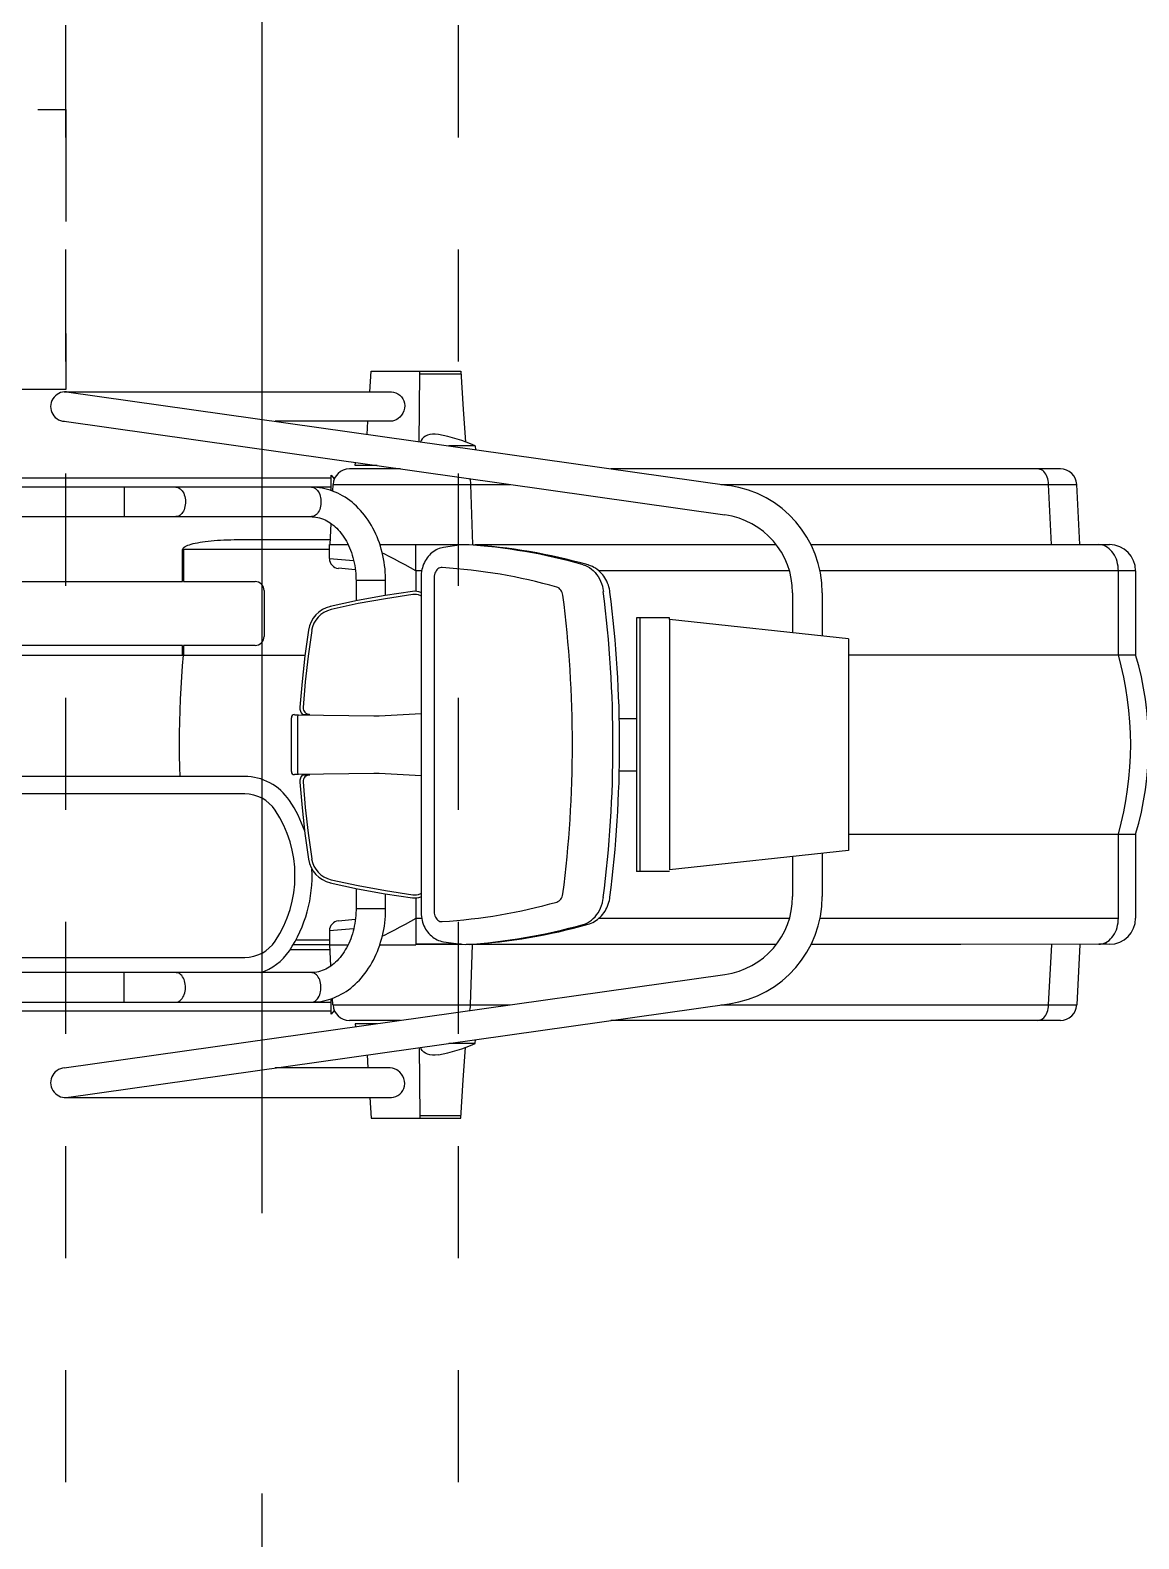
# Model space of a CAD drawing. Header units: metres. Extents: x -598 to 357, y -242 to 574.
# Drawn here: x -298.039 to -297.051, y 432.543 to 433.889 of the extents above; entities that cross this region are included whole.
import ezdxf

# ---------------------------------------------------------------- set-up
doc = ezdxf.new("R2010")
doc.units = ezdxf.units.M
doc.linetypes.add('Zxref_Eje_Pb$0$HIDDEN2', pattern=[0.1875, 0.125, -0.0625])
doc.linetypes.add('Zxref_Eje_Pb$0$ZXREF-EJES NTECH$0$XREF-EJES$0$CENTERX2', pattern=[4, 2.5, -0.5, 0.5, -0.5])
doc.layers.add('Muro Mamspoteria', color=5, linetype='Continuous', lineweight=9)
for name, color, linetype in [('xref_Nivel PB$0$M-muebles', 1, 'Continuous'), ('xref_Nivel PB$0$Z-XREF', 7, 'Continuous'), ('Zxref_Eje_Pb$0$EJE-Linea', 8, 'Continuous'), ('Zxref_Eje_Pb$0$EJE-Viga', 8, 'Zxref_Eje_Pb$0$HIDDEN2')]:
    doc.layers.add(name, color=color, linetype=linetype)

# ---------------------------------------------------------------- blocks, each defined once
blk = doc.blocks.new('Zxref_Eje_Pb')
at = {"layer": 'Zxref_Eje_Pb$0$EJE-Linea', "linetype": 'Zxref_Eje_Pb$0$ZXREF-EJES NTECH$0$XREF-EJES$0$CENTERX2', "ltscale": 0.5}
blk.add_lwpolyline([(61.681, 7.5687), (61.681, 67.2287)], dxfattribs=at)
at = {"layer": 'Zxref_Eje_Pb$0$EJE-Viga', "ltscale": 0.75}
for points in [[(61.506, 39.8287), (61.856, 39.8287), (61.856, 32.1287), (61.506, 32.1287)], [(61.506, 36.5537), (61.506, 36.3037), (59.281, 36.3037), (59.281, 36.5537)]]:
    blk.add_lwpolyline(points, close=True, dxfattribs=at)
blk = doc.blocks.new('xref_Nivel PB$0$APTOS_SPZ_MCH_N0 (PB) MUNI$0$GYM MAQUINA DE CAMINAR-01')
at = {"layer": 'xref_Nivel PB$0$M-muebles'}
for p, q in [((-0.6946, 0.3147), (-0.6934, 0.3331)), ((-0.6934, 0.3331), (-0.6135, 0.3331)), ((-0.6503, 0.2989), (-0.65, 0.3331)), ((-0.65, 0.3308), (-0.65, 0.3331)), ((-0.65, 0.3308), (-0.6135, 0.3308)), ((-0.6135, 0.3331), (-0.6113, 0.2989)), ((-0.9671, 0.3147), (-0.6755, 0.3147)), ((-0.9652, 0.3147), (-0.3743, 0.231)), ((-0.6755, 0.3147), (-0.6754, 0.3147)), ((-0.6754, 0.3147), (-0.6734, 0.3145)), ((-0.6734, 0.3145), (-0.6714, 0.3139)), ((-0.6714, 0.3139), (-0.6696, 0.3129)), ((-0.6696, 0.3129), (-0.6679, 0.3117)), ((-0.6679, 0.3117), (-0.6664, 0.3102)), ((-0.6664, 0.3102), (-0.6652, 0.3084)), ((-0.6652, 0.3084), (-0.6643, 0.3065)), ((-0.6642, 0.2978), (-0.6651, 0.2957)), ((-0.6643, 0.3065), (-0.6637, 0.3045)), ((-0.6637, 0.3), (-0.6642, 0.2978)), ((-0.6637, 0.3045), (-0.6635, 0.3023)), ((-0.6635, 0.3023), (-0.6637, 0.3)), ((-0.6506, 0.2701), (-0.6503, 0.2989)), ((-0.6113, 0.2989), (-0.6094, 0.27)), ((-0.9671, 0.2884), (-0.378, 0.2049)), ((-0.6766, 0.2884), (-0.7792, 0.2884)), ((-0.6971, 0.2767), (-0.6963, 0.2884)), ((-0.6764, 0.2884), (-0.6766, 0.2884)), ((-0.6744, 0.2886), (-0.6764, 0.2884)), ((-0.6726, 0.2891), (-0.6744, 0.2886)), ((-0.6707, 0.29), (-0.6726, 0.2891)), ((-0.6693, 0.2909), (-0.6707, 0.29)), ((-0.6679, 0.2921), (-0.6693, 0.2909)), ((-0.6664, 0.2938), (-0.6679, 0.2921)), ((-0.6651, 0.2957), (-0.6664, 0.2938)), ((-0.649, 0.2712), (-0.6496, 0.27)), ((-0.6479, 0.2728), (-0.649, 0.2712)), ((-0.6466, 0.2741), (-0.6479, 0.2728)), ((-0.6451, 0.2752), (-0.6466, 0.2741)), ((-0.6433, 0.276), (-0.6451, 0.2752)), ((-0.6412, 0.2766), (-0.6433, 0.276)), ((-0.6389, 0.2768), (-0.6412, 0.2766)), ((-0.6363, 0.2768), (-0.6389, 0.2768)), ((-0.6335, 0.2765), (-0.6363, 0.2768)), ((-0.6333, 0.2765), (-0.6335, 0.2765)), ((-0.6008, 0.2664), (-0.6242, 0.2664)), ((-0.6008, 0.2664), (-0.6005, 0.263)), ((-0.6674, 0.2459), (-0.7129, 0.2459)), ((-0.7076, 0.2489), (-0.7074, 0.2516)), ((-0.6881, 0.2489), (-0.7076, 0.2489)), ((-0.0788, 0.2459), (-0.4796, 0.2459)), ((-0.0978, 0.2458), (-0.099, 0.2459)), ((-0.0967, 0.2455), (-0.0978, 0.2458)), ((-0.0957, 0.245), (-0.0967, 0.2455)), ((-0.0946, 0.2444), (-0.0957, 0.245)), ((-0.0937, 0.2435), (-0.0946, 0.2444)), ((-0.0928, 0.2425), (-0.0937, 0.2435)), ((-0.0919, 0.2413), (-0.0928, 0.2425)), ((-0.7292, 0.2375), (-1.2992, 0.2375)), ((-0.7468, 0.2296), (-1.243, 0.2296)), ((-0.9137, 0.2296), (-0.9137, 0.2033)), ((-0.8676, 0.2296), (-0.8666, 0.2295)), ((-0.8666, 0.2295), (-0.8656, 0.2292)), ((-0.8656, 0.2292), (-0.8646, 0.2288)), ((-0.7468, 0.2296), (-0.746, 0.2295)), ((-0.7464, 0.2296), (-0.7468, 0.2296)), ((-0.7442, 0.2295), (-0.7464, 0.2296)), ((-0.746, 0.2295), (-0.745, 0.2293)), ((-0.745, 0.2293), (-0.744, 0.2289)), ((-0.7292, 0.2296), (-0.7443, 0.2296)), ((-0.7418, 0.2294), (-0.7442, 0.2295)), ((-0.744, 0.2289), (-0.7431, 0.2283)), ((-0.7395, 0.2291), (-0.7418, 0.2294)), ((-0.7371, 0.2287), (-0.7395, 0.2291)), ((-0.7292, 0.2402), (-0.7264, 0.2369)), ((-0.7292, 0.2266), (-0.7292, 0.2402)), ((-0.7275, 0.2321), (-0.7278, 0.2261)), ((-0.7275, 0.2321), (-0.6049, 0.2321)), ((-0.7269, 0.2375), (-0.7262, 0.2375)), ((-0.6057, 0.2372), (-0.6056, 0.237)), ((-0.6056, 0.237), (-0.6052, 0.2354)), ((-0.6052, 0.2354), (-0.605, 0.2338)), ((-0.605, 0.2338), (-0.6049, 0.2321)), ((-0.6049, 0.2321), (-0.603, 0.1784)), ((-0.6049, 0.2321), (-0.5695, 0.2321)), ((-0.3817, 0.2321), (-0.0642, 0.2321)), ((-0.0912, 0.24), (-0.0919, 0.2413)), ((-0.0906, 0.2386), (-0.0912, 0.24)), ((-0.0901, 0.237), (-0.0906, 0.2386)), ((-0.0897, 0.2354), (-0.0901, 0.237)), ((-0.0895, 0.2338), (-0.0897, 0.2354)), ((-0.0894, 0.2321), (-0.0895, 0.2338)), ((-0.0866, 0.1784), (-0.0894, 0.2321)), ((-0.0614, 0.1784), (-0.0642, 0.2321)), ((-0.8646, 0.2288), (-0.8637, 0.2281)), ((-0.8637, 0.2281), (-0.8628, 0.2273)), ((-0.8628, 0.2273), (-0.862, 0.2264)), ((-0.862, 0.2264), (-0.8613, 0.2253)), ((-0.8613, 0.2253), (-0.8606, 0.2241)), ((-0.8606, 0.2241), (-0.8601, 0.2228)), ((-0.8601, 0.2228), (-0.8596, 0.2214)), ((-0.8596, 0.2214), (-0.8593, 0.2199)), ((-0.8593, 0.2199), (-0.8591, 0.2184)), ((-0.8591, 0.2184), (-0.859, 0.2168)), ((-0.859, 0.2168), (-0.859, 0.2153)), ((-0.7431, 0.2283), (-0.7422, 0.2276)), ((-0.7422, 0.2276), (-0.7413, 0.2267)), ((-0.7413, 0.2267), (-0.7406, 0.2256)), ((-0.7406, 0.2256), (-0.7399, 0.2244)), ((-0.7399, 0.2244), (-0.7393, 0.2231)), ((-0.7393, 0.2231), (-0.7389, 0.2217)), ((-0.7389, 0.2217), (-0.7385, 0.2203)), ((-0.7385, 0.2203), (-0.7383, 0.2188)), ((-0.7383, 0.2188), (-0.7382, 0.2172)), ((-0.7382, 0.2156), (-0.7383, 0.2141)), ((-0.7382, 0.2172), (-0.7382, 0.2156)), ((-0.7348, 0.2282), (-0.7371, 0.2287)), ((-0.7324, 0.2276), (-0.7348, 0.2282)), ((-0.7301, 0.2269), (-0.7324, 0.2276)), ((-0.7278, 0.2261), (-0.7301, 0.2269)), ((-0.7292, 0.2268), (-0.7296, 0.2268)), ((-0.7255, 0.2252), (-0.7278, 0.2261)), ((-0.7233, 0.2242), (-0.7255, 0.2252)), ((-0.721, 0.2231), (-0.7233, 0.2242)), ((-0.7189, 0.2219), (-0.721, 0.2231)), ((-0.7167, 0.2206), (-0.7189, 0.2219)), ((-0.7146, 0.2192), (-0.7167, 0.2206)), ((-0.7125, 0.2177), (-0.7146, 0.2192)), ((-0.7105, 0.2161), (-0.7125, 0.2177)), ((-0.7085, 0.2144), (-0.7105, 0.2161)), ((-1.243, 0.2033), (-0.7468, 0.2033)), ((-0.8671, 0.2033), (-0.8676, 0.2033)), ((-0.8661, 0.2035), (-0.8671, 0.2033)), ((-0.8651, 0.2038), (-0.8661, 0.2035)), ((-0.8642, 0.2044), (-0.8651, 0.2038)), ((-0.8632, 0.2051), (-0.8642, 0.2044)), ((-0.8624, 0.206), (-0.8632, 0.2051)), ((-0.8616, 0.207), (-0.8624, 0.206)), ((-0.8609, 0.2081), (-0.8616, 0.207)), ((-0.8603, 0.2094), (-0.8609, 0.2081)), ((-0.8598, 0.2108), (-0.8603, 0.2094)), ((-0.8595, 0.2122), (-0.8598, 0.2108)), ((-0.8592, 0.2137), (-0.8595, 0.2122)), ((-0.859, 0.2153), (-0.8592, 0.2137)), ((-0.746, 0.2033), (-0.7468, 0.2033)), ((-0.7468, 0.2033), (-0.7461, 0.2032)), ((-0.7461, 0.2032), (-0.7444, 0.2031)), ((-0.745, 0.2035), (-0.746, 0.2033)), ((-0.744, 0.2039), (-0.745, 0.2035)), ((-0.7444, 0.2031), (-0.7427, 0.2029)), ((-0.7431, 0.2045), (-0.744, 0.2039)), ((-0.7422, 0.2053), (-0.7431, 0.2045)), ((-0.7427, 0.2029), (-0.741, 0.2026)), ((-0.7413, 0.2062), (-0.7422, 0.2053)), ((-0.7406, 0.2073), (-0.7413, 0.2062)), ((-0.741, 0.2026), (-0.7394, 0.2022)), ((-0.7399, 0.2084), (-0.7406, 0.2073)), ((-0.7393, 0.2097), (-0.7399, 0.2084)), ((-0.7394, 0.2022), (-0.7377, 0.2017)), ((-0.7389, 0.2111), (-0.7393, 0.2097)), ((-0.7385, 0.2126), (-0.7389, 0.2111)), ((-0.7383, 0.2141), (-0.7385, 0.2126)), ((-0.7066, 0.2126), (-0.7085, 0.2144)), ((-0.7047, 0.2107), (-0.7066, 0.2126)), ((-0.7029, 0.2087), (-0.7047, 0.2107)), ((-0.7011, 0.2067), (-0.7029, 0.2087)), ((-0.6994, 0.2046), (-0.7011, 0.2067)), ((-0.6978, 0.2024), (-0.6994, 0.2046)), ((-0.6962, 0.2001), (-0.6978, 0.2024)), ((-0.7377, 0.2017), (-0.7361, 0.2011)), ((-0.7361, 0.2011), (-0.7345, 0.2004)), ((-0.7345, 0.2004), (-0.7329, 0.1996)), ((-0.7329, 0.1996), (-0.7314, 0.1987)), ((-0.7314, 0.1987), (-0.7299, 0.1977)), ((-0.7293, 0.1973), (-0.7303, 0.1784)), ((-0.7299, 0.1977), (-0.7284, 0.1966)), ((-0.7284, 0.1966), (-0.7269, 0.1955)), ((-0.7269, 0.1955), (-0.7255, 0.1942)), ((-0.7255, 0.1942), (-0.7241, 0.1929)), ((-0.7241, 0.1929), (-0.7228, 0.1915)), ((-0.7228, 0.1915), (-0.7215, 0.19)), ((-0.7215, 0.19), (-0.7202, 0.1884)), ((-0.6947, 0.1978), (-0.6962, 0.2001)), ((-0.6932, 0.1954), (-0.6947, 0.1978)), ((-0.6919, 0.1929), (-0.6932, 0.1954)), ((-0.6906, 0.1904), (-0.6919, 0.1929)), ((-0.6894, 0.1878), (-0.6906, 0.1904)), ((-0.8615, 0.1745), (-0.8612, 0.1751)), ((-0.8612, 0.1751), (-0.8607, 0.1756)), ((-0.8607, 0.1756), (-0.8601, 0.1762)), ((-0.8601, 0.1762), (-0.8592, 0.1767)), ((-0.8592, 0.1767), (-0.8582, 0.1772)), ((-0.8582, 0.1772), (-0.8569, 0.1777)), ((-0.8569, 0.1777), (-0.8555, 0.1782)), ((-0.8555, 0.1782), (-0.854, 0.1787)), ((-0.854, 0.1787), (-0.8523, 0.1792)), ((-0.8523, 0.1792), (-0.8504, 0.1796)), ((-0.8504, 0.1796), (-0.8483, 0.18)), ((-0.8483, 0.18), (-0.8461, 0.1804)), ((-0.8461, 0.1804), (-0.8438, 0.1808)), ((-0.8438, 0.1808), (-0.8414, 0.1811)), ((-0.8414, 0.1811), (-0.8388, 0.1814)), ((-0.8388, 0.1814), (-0.8362, 0.1817)), ((-0.8362, 0.1817), (-0.8334, 0.1819)), ((-0.8334, 0.1819), (-0.8306, 0.1822)), ((-0.8306, 0.1822), (-0.8277, 0.1823)), ((-0.8277, 0.1823), (-0.8248, 0.1825)), ((-0.8248, 0.1825), (-0.8218, 0.1826)), ((-0.8218, 0.1826), (-0.8187, 0.1827)), ((-0.8187, 0.1827), (-0.8156, 0.1828)), ((-0.8156, 0.1828), (-0.8126, 0.1828)), ((-0.8126, 0.1828), (-0.7301, 0.1828)), ((-0.7307, 0.1784), (-0.7141, 0.1784)), ((-0.7307, 0.1659), (-0.7307, 0.1784)), ((-0.7202, 0.1884), (-0.719, 0.1868)), ((-0.719, 0.1868), (-0.7178, 0.1851)), ((-0.7178, 0.1851), (-0.7167, 0.1833)), ((-0.7167, 0.1833), (-0.7156, 0.1814)), ((-0.7156, 0.1814), (-0.7146, 0.1795)), ((-0.7146, 0.1795), (-0.7136, 0.1775)), ((-0.7136, 0.1775), (-0.7127, 0.1755)), ((-0.7127, 0.1755), (-0.7118, 0.1734)), ((-0.6882, 0.1852), (-0.6894, 0.1878)), ((-0.6871, 0.1825), (-0.6882, 0.1852)), ((-0.6861, 0.1798), (-0.6871, 0.1825)), ((-0.6852, 0.177), (-0.6861, 0.1798)), ((-0.6857, 0.1784), (-0.6535, 0.1784)), ((-0.6844, 0.1742), (-0.6852, 0.177)), ((-0.6535, 0.155), (-0.6535, 0.1784)), ((-0.6535, 0.1784), (-0.6119, 0.1784)), ((-0.6535, 0.1783), (-0.6105, 0.1783)), ((-0.6315, 0.1752), (-0.6329, 0.1748)), ((-0.6301, 0.1756), (-0.6315, 0.1752)), ((-0.6289, 0.1758), (-0.6301, 0.1756)), ((-0.6131, 0.1781), (-0.6289, 0.1758)), ((-0.606, 0.1782), (-0.6131, 0.1781)), ((-0.6008, 0.1783), (-0.5781, 0.1783)), ((-0.5781, 0.1783), (-0.4886, 0.1783)), ((-0.4886, 0.1783), (-0.4438, 0.1783)), ((-0.4438, 0.1783), (-0.3986, 0.1783)), ((-0.3986, 0.1783), (-0.3322, 0.1783)), ((-0.3013, 0.1783), (-0.035, 0.1783)), ((-0.043, 0.1782), (-0.0446, 0.1783)), ((-0.0414, 0.1779), (-0.043, 0.1782)), ((-0.0398, 0.1774), (-0.0414, 0.1779)), ((-0.0383, 0.1767), (-0.0398, 0.1774)), ((-0.0368, 0.1758), (-0.0383, 0.1767)), ((-0.0354, 0.1747), (-0.0368, 0.1758)), ((-0.8616, 0.174), (-0.8615, 0.1745)), ((-0.8616, 0.1454), (-0.8616, 0.174)), ((-0.8609, 0.174), (-0.8616, 0.174)), ((-0.8609, 0.174), (-0.8609, 0.1454)), ((-0.7307, 0.174), (-0.8609, 0.174)), ((-0.7307, 0.1659), (-0.7091, 0.1643)), ((-0.7118, 0.1734), (-0.7111, 0.1712)), ((-0.7111, 0.1712), (-0.7103, 0.169)), ((-0.7103, 0.169), (-0.7097, 0.1668)), ((-0.7097, 0.1668), (-0.7091, 0.1645)), ((-0.7091, 0.1645), (-0.7086, 0.1622)), ((-0.7086, 0.1622), (-0.7081, 0.1598)), ((-0.6837, 0.1714), (-0.6844, 0.1742)), ((-0.683, 0.1685), (-0.6837, 0.1714)), ((-0.682, 0.17), (-0.6835, 0.1707)), ((-0.6824, 0.1656), (-0.683, 0.1685)), ((-0.6819, 0.1627), (-0.6824, 0.1656)), ((-0.6773, 0.1677), (-0.682, 0.17)), ((-0.6815, 0.1597), (-0.6819, 0.1627)), ((-0.6726, 0.1653), (-0.6773, 0.1677)), ((-0.6678, 0.1628), (-0.6726, 0.1653)), ((-0.6631, 0.1602), (-0.6678, 0.1628)), ((-0.646, 0.1623), (-0.6467, 0.1608)), ((-0.6453, 0.1638), (-0.646, 0.1623)), ((-0.6445, 0.1652), (-0.6453, 0.1638)), ((-0.6436, 0.1665), (-0.6445, 0.1652)), ((-0.6426, 0.1678), (-0.6436, 0.1665)), ((-0.6415, 0.1689), (-0.6426, 0.1678)), ((-0.6404, 0.17), (-0.6415, 0.1689)), ((-0.6393, 0.1711), (-0.6404, 0.17)), ((-0.6381, 0.172), (-0.6393, 0.1711)), ((-0.6368, 0.1728), (-0.6381, 0.172)), ((-0.6355, 0.1736), (-0.6368, 0.1728)), ((-0.6342, 0.1742), (-0.6355, 0.1736)), ((-0.6329, 0.1748), (-0.6342, 0.1742)), ((-0.0341, 0.1735), (-0.0354, 0.1747)), ((-0.0328, 0.1721), (-0.0341, 0.1735)), ((-0.0317, 0.1706), (-0.0328, 0.1721)), ((-0.0306, 0.169), (-0.0317, 0.1706)), ((-0.0297, 0.1672), (-0.0306, 0.169)), ((-0.0289, 0.1653), (-0.0297, 0.1672)), ((-0.0283, 0.1633), (-0.0289, 0.1653)), ((-0.0278, 0.1613), (-0.0283, 0.1633)), ((-0.7076, 0.1559), (-0.7227, 0.1572)), ((-0.7081, 0.1598), (-0.7077, 0.1574)), ((-0.7077, 0.1574), (-0.7074, 0.155)), ((-0.7074, 0.155), (-0.7072, 0.1526)), ((-0.7072, 0.1526), (-0.707, 0.1502)), ((-0.707, 0.1502), (-0.707, 0.1478)), ((-0.6811, 0.1568), (-0.6815, 0.1597)), ((-0.6809, 0.1538), (-0.6811, 0.1568)), ((-0.6807, 0.1508), (-0.6809, 0.1538)), ((-0.6806, 0.1478), (-0.6807, 0.1508)), ((-0.6583, 0.1576), (-0.6631, 0.1602)), ((-0.6535, 0.155), (-0.6583, 0.1576)), ((-0.6535, 0.155), (-0.6535, 0.1366)), ((-0.6535, 0.155), (-0.6535, 0.155)), ((-0.6535, 0.1549), (-0.6535, 0.1366)), ((-0.6484, 0.1549), (-0.6535, 0.1549)), ((-0.6489, 0.151), (-0.649, 0.1494)), ((-0.649, 0.1494), (-0.649, 0.149)), ((-0.649, 0.149), (-0.649, -0.1492)), ((-0.6488, 0.1527), (-0.6489, 0.151)), ((-0.6485, 0.1544), (-0.6488, 0.1527)), ((-0.6482, 0.156), (-0.6485, 0.1544)), ((-0.6478, 0.1577), (-0.6482, 0.156)), ((-0.6473, 0.1592), (-0.6478, 0.1577)), ((-0.6467, 0.1608), (-0.6473, 0.1592)), ((-0.6373, 0.1503), (-0.6374, 0.149)), ((-0.6374, 0.149), (-0.6374, -0.1492)), ((-0.6371, 0.1516), (-0.6373, 0.1503)), ((-0.6367, 0.1528), (-0.6371, 0.1516)), ((-0.6362, 0.1539), (-0.6367, 0.1528)), ((-0.6356, 0.1549), (-0.6362, 0.1539)), ((-0.6348, 0.1558), (-0.6356, 0.1549)), ((-0.634, 0.1566), (-0.6348, 0.1558)), ((-0.6331, 0.1572), (-0.634, 0.1566)), ((-0.6321, 0.1576), (-0.6331, 0.1572)), ((-0.6311, 0.1578), (-0.6321, 0.1576)), ((-0.63, 0.1578), (-0.6311, 0.1578)), ((-0.5043, 0.1603), (-0.5024, 0.1597)), ((-0.5024, 0.1597), (-0.5005, 0.1588)), ((-0.5005, 0.1588), (-0.4987, 0.1578)), ((-0.4993, 0.1599), (-0.5, 0.1601)), ((-0.4978, 0.1594), (-0.4993, 0.1599)), ((-0.4987, 0.1578), (-0.497, 0.1565)), ((-0.4962, 0.1588), (-0.4978, 0.1594)), ((-0.497, 0.1565), (-0.4954, 0.1551)), ((-0.4948, 0.158), (-0.4962, 0.1588)), ((-0.4954, 0.1551), (-0.4938, 0.1535)), ((-0.4933, 0.1572), (-0.4948, 0.158)), ((-0.4938, 0.1535), (-0.4924, 0.1518)), ((-0.492, 0.1562), (-0.4933, 0.1572)), ((-0.4924, 0.1518), (-0.4911, 0.1499)), ((-0.4906, 0.1552), (-0.492, 0.1562)), ((-0.4911, 0.1499), (-0.4899, 0.1479)), ((-0.4894, 0.154), (-0.4906, 0.1552)), ((-0.4733, 0.1549), (-0.4903, 0.1549)), ((-0.4882, 0.1528), (-0.4894, 0.154)), ((-0.487, 0.1515), (-0.4882, 0.1528)), ((-0.486, 0.1501), (-0.487, 0.1515)), ((-0.485, 0.1487), (-0.486, 0.1501)), ((-0.4841, 0.1472), (-0.485, 0.1487)), ((-0.4453, 0.1549), (-0.4733, 0.1549)), ((-0.4175, 0.1549), (-0.4453, 0.1549)), ((-0.3901, 0.1549), (-0.4175, 0.1549)), ((-0.3629, 0.1549), (-0.3901, 0.1549)), ((-0.336, 0.1549), (-0.3629, 0.1549)), ((-0.3203, 0.1549), (-0.336, 0.1549)), ((-0.2844, 0.1549), (-0.2932, 0.1549)), ((-0.2595, 0.1549), (-0.2844, 0.1549)), ((-0.235, 0.1549), (-0.2595, 0.1549)), ((-0.2108, 0.1549), (-0.235, 0.1549)), ((-0.1868, 0.1549), (-0.2108, 0.1549)), ((-0.1632, 0.1549), (-0.1868, 0.1549)), ((-0.1397, 0.1549), (-0.1632, 0.1549)), ((-0.1166, 0.1549), (-0.1397, 0.1549)), ((-0.0938, 0.1549), (-0.1166, 0.1549)), ((-0.0713, 0.1549), (-0.0938, 0.1549)), ((-0.049, 0.1549), (-0.0713, 0.1549)), ((-0.0117, 0.1549), (-0.049, 0.1549)), ((-0.0274, 0.1592), (-0.0278, 0.1613)), ((-0.0272, 0.157), (-0.0274, 0.1592)), ((-0.0271, 0.1549), (-0.0272, 0.157)), ((-0.0271, 0.1445), (-0.0271, 0.1549)), ((-0.0117, 0.1549), (-0.0117, 0.08)), ((-1.0907, 0.1454), (-0.8616, 0.1454)), ((-0.8609, 0.1454), (-0.797, 0.1454)), ((-0.789, 0.1374), (-0.789, 0.0964)), ((-0.707, 0.1478), (-0.7069, 0.1462)), ((-0.7069, 0.1462), (-0.7069, 0.1282)), ((-0.6806, 0.1462), (-0.7069, 0.1462)), ((-0.6566, 0.1365), (-0.6811, 0.1329)), ((-0.6806, 0.1462), (-0.6806, 0.1478)), ((-0.6806, 0.133), (-0.6806, 0.1462)), ((-0.5269, 0.14), (-0.5279, 0.1404)), ((-0.5259, 0.1394), (-0.5269, 0.14)), ((-0.5251, 0.1387), (-0.5259, 0.1394)), ((-0.5243, 0.1378), (-0.5251, 0.1387)), ((-0.5237, 0.1368), (-0.5243, 0.1378)), ((-0.5231, 0.1357), (-0.5237, 0.1368)), ((-0.5227, 0.1344), (-0.5231, 0.1357)), ((-0.4899, 0.1479), (-0.4889, 0.1458)), ((-0.4889, 0.1458), (-0.4881, 0.1435)), ((-0.4881, 0.1435), (-0.4873, 0.1412)), ((-0.4873, 0.1412), (-0.4868, 0.1388)), ((-0.4868, 0.1388), (-0.4864, 0.1364)), ((-0.4833, 0.1456), (-0.4841, 0.1472)), ((-0.4826, 0.144), (-0.4833, 0.1456)), ((-0.4819, 0.1423), (-0.4826, 0.144)), ((-0.4814, 0.1406), (-0.4819, 0.1423)), ((-0.481, 0.1389), (-0.4814, 0.1406)), ((-0.4806, 0.1371), (-0.481, 0.1389)), ((-0.4805, 0.1359), (-0.4806, 0.1371)), ((-0.3176, 0.1354), (-0.3176, 0.0997)), ((-0.2912, 0.1354), (-0.2912, 0.0969)), ((-0.0271, 0.1107), (-0.0271, 0.1445)), ((-0.7056, 0.1284), (-0.7299, 0.1231)), ((-0.705, 0.1257), (-0.7292, 0.1204)), ((-0.6811, 0.1329), (-0.7056, 0.1284)), ((-0.6807, 0.1301), (-0.705, 0.1257)), ((-0.6562, 0.1337), (-0.6807, 0.1301)), ((-0.6546, 0.1338), (-0.6562, 0.1337)), ((-0.6529, 0.1337), (-0.6546, 0.1338)), ((-0.6513, 0.1334), (-0.6529, 0.1337)), ((-0.6492, 0.1327), (-0.6513, 0.1334)), ((-0.649, 0.1326), (-0.6492, 0.1327)), ((-0.5225, 0.1332), (-0.5227, 0.1344)), ((-0.4569, 0.1129), (-0.4569, -0.1132)), ((-0.4273, 0.1129), (-0.4569, 0.1129)), ((-0.454, 0.1129), (-0.454, -0.1132)), ((-0.4273, 0.1116), (-0.4273, 0.1129)), ((-0.4273, 0.1116), (-0.4273, -0.1119)), ((-0.2678, 0.0943), (-0.4273, 0.1116)), ((-0.0271, 0.0799), (-0.0271, 0.1107)), ((-0.7493, 0.1021), (-0.7525, 0.0792)), ((-0.7465, 0.1017), (-0.7497, 0.0789)), ((-0.2678, 0.0943), (-0.2678, -0.0946)), ((-0.8616, 0.0884), (-1.0906, 0.0884)), ((-0.8616, 0.0798), (-0.8616, 0.0884)), ((-0.797, 0.0884), (-0.8609, 0.0884)), ((-0.8609, 0.0884), (-0.8609, 0.0798)), ((-1.093, 0.0798), (-0.8616, 0.0798)), ((-0.862, 0.0701), (-0.8627, 0.0603)), ((-0.8612, 0.0797), (-0.862, 0.0701)), ((-0.8609, 0.0798), (-0.7524, 0.0798)), ((-0.7525, 0.0792), (-0.755, 0.0563)), ((-0.7497, 0.0789), (-0.7522, 0.056)), ((-0.2678, 0.0799), (-0.0117, 0.0799)), ((-0.8627, 0.0603), (-0.8633, 0.0503)), ((-0.755, 0.0563), (-0.757, 0.0333)), ((-0.7522, 0.056), (-0.7542, 0.0331)), ((-0.8633, 0.0503), (-0.8638, 0.0403)), ((-0.8642, 0.0302), (-0.8644, 0.0202)), ((-0.8638, 0.0403), (-0.8642, 0.0302)), ((-0.6862, 0.0257), (-0.649, 0.0277)), ((-0.8644, 0.0202), (-0.8646, 0.0102)), ((-0.7646, -0.0241), (-0.7646, 0.0238)), ((-0.7618, 0.0266), (-0.7617, 0.0266)), ((-0.7617, 0.0266), (-0.7615, 0.0266)), ((-0.7615, 0.0266), (-0.7611, 0.0265)), ((-0.7611, 0.0265), (-0.7605, 0.0265)), ((-0.7605, 0.0265), (-0.7598, 0.0265)), ((-0.7598, 0.0265), (-0.7591, 0.0264)), ((-0.7591, 0.0264), (-0.7582, 0.0264)), ((-0.7589, 0.0245), (-0.7588, 0.0252)), ((-0.7589, 0.0236), (-0.7589, 0.0245)), ((-0.7589, -0.0239), (-0.7589, 0.0236)), ((-0.7588, 0.0252), (-0.7586, 0.0258)), ((-0.7586, 0.0258), (-0.7584, 0.0263)), ((-0.7584, 0.0263), (-0.7582, 0.0264)), ((-0.7582, 0.0264), (-0.691, 0.0256)), ((-0.7548, 0.0268), (-0.7483, 0.0269)), ((-0.4721, 0.0233), (-0.4569, 0.0233)), ((-0.8646, 0.0102), (-0.8647, 0.0001)), ((-0.8647, 0.0001), (-0.8646, -0.0099)), ((-0.8646, -0.0099), (-0.8644, -0.0202)), ((-0.8644, -0.0202), (-0.8642, -0.0285)), ((-0.7617, -0.0269), (-0.7618, -0.0269)), ((-0.7615, -0.0268), (-0.7617, -0.0269)), ((-0.7611, -0.0268), (-0.7615, -0.0268)), ((-0.7605, -0.0268), (-0.7611, -0.0268)), ((-0.7598, -0.0267), (-0.7605, -0.0268)), ((-0.7591, -0.0267), (-0.7598, -0.0267)), ((-0.7582, -0.0267), (-0.7591, -0.0267)), ((-0.7589, -0.0247), (-0.7589, -0.0239)), ((-0.7588, -0.0255), (-0.7589, -0.0247)), ((-0.7586, -0.0261), (-0.7588, -0.0255)), ((-0.7584, -0.0265), (-0.7586, -0.0261)), ((-0.7582, -0.0267), (-0.7584, -0.0265)), ((-0.691, -0.0259), (-0.7582, -0.0267)), ((-0.649, -0.028), (-0.6862, -0.0259)), ((-0.4721, -0.0236), (-0.4569, -0.0236)), ((-0.8065, -0.0285), (-1.0814, -0.0285)), ((-0.757, -0.0335), (-0.755, -0.0566)), ((-0.7548, -0.0271), (-0.7483, -0.0272)), ((-0.7542, -0.0334), (-0.7522, -0.0563)), ((-0.8062, -0.0441), (-1.0818, -0.0441)), ((-0.755, -0.0566), (-0.7525, -0.0795)), ((-0.7522, -0.0563), (-0.7497, -0.0792)), ((-0.7525, -0.0795), (-0.7493, -0.1024)), ((-0.7497, -0.0792), (-0.7465, -0.102)), ((-0.2678, -0.0799), (-0.0117, -0.0799)), ((-0.0271, -0.1137), (-0.0271, -0.0799)), ((-0.0117, -0.08), (-0.0117, -0.1549)), ((-0.2678, -0.0946), (-0.4273, -0.1119)), ((-0.3176, -0.1), (-0.3176, -0.1357)), ((-0.2912, -0.0972), (-0.2912, -0.1357)), ((-0.7292, -0.1207), (-0.705, -0.1259)), ((-0.4273, -0.1132), (-0.4569, -0.1132)), ((-0.0271, -0.1474), (-0.0271, -0.1137)), ((-0.7299, -0.1234), (-0.7056, -0.1287)), ((-0.7069, -0.1284), (-0.7069, -0.1465)), ((-0.7056, -0.1287), (-0.6811, -0.1332)), ((-0.705, -0.1259), (-0.6807, -0.1304)), ((-0.6811, -0.1332), (-0.6566, -0.1368)), ((-0.6807, -0.1304), (-0.6562, -0.134)), ((-0.6806, -0.1465), (-0.6806, -0.1333)), ((-0.6562, -0.134), (-0.6546, -0.1341)), ((-0.6546, -0.1341), (-0.6529, -0.134)), ((-0.6529, -0.134), (-0.6513, -0.1337)), ((-0.6513, -0.1337), (-0.6492, -0.133)), ((-0.6492, -0.133), (-0.649, -0.1329)), ((-0.5227, -0.1346), (-0.5225, -0.1334)), ((-0.7069, -0.1477), (-0.707, -0.1501)), ((-0.7069, -0.1465), (-0.7069, -0.1477)), ((-0.6806, -0.1465), (-0.7069, -0.1465)), ((-0.6807, -0.1502), (-0.6806, -0.1473)), ((-0.6806, -0.1473), (-0.6806, -0.1465)), ((-0.6535, -0.1369), (-0.6535, -0.1552)), ((-0.6535, -0.1369), (-0.6535, -0.1549)), ((-0.5279, -0.1406), (-0.5269, -0.1402)), ((-0.5269, -0.1402), (-0.5259, -0.1396)), ((-0.5259, -0.1396), (-0.5251, -0.1389)), ((-0.5251, -0.1389), (-0.5243, -0.138)), ((-0.5243, -0.138), (-0.5237, -0.137)), ((-0.5237, -0.137), (-0.5231, -0.1359)), ((-0.5231, -0.1359), (-0.5227, -0.1346)), ((-0.4899, -0.1481), (-0.4889, -0.146)), ((-0.4889, -0.146), (-0.4881, -0.1437)), ((-0.4881, -0.1437), (-0.4873, -0.1414)), ((-0.4873, -0.1414), (-0.4868, -0.139)), ((-0.4868, -0.139), (-0.4864, -0.1366)), ((-0.4849, -0.1488), (-0.4841, -0.1473)), ((-0.4841, -0.1473), (-0.4833, -0.1458)), ((-0.4833, -0.1458), (-0.4826, -0.1442)), ((-0.4826, -0.1442), (-0.482, -0.1425)), ((-0.482, -0.1425), (-0.4814, -0.1408)), ((-0.4814, -0.1408), (-0.481, -0.1391)), ((-0.481, -0.1391), (-0.4807, -0.1374)), ((-0.4807, -0.1374), (-0.4805, -0.1361)), ((-0.0271, -0.1549), (-0.0271, -0.1474)), ((-0.7076, -0.1562), (-0.7227, -0.1575)), ((-0.7081, -0.1598), (-0.7085, -0.1621)), ((-0.7077, -0.1574), (-0.7081, -0.1598)), ((-0.7074, -0.155), (-0.7077, -0.1574)), ((-0.7072, -0.1526), (-0.7074, -0.155)), ((-0.707, -0.1501), (-0.7072, -0.1526)), ((-0.6817, -0.162), (-0.6814, -0.1591)), ((-0.6814, -0.1591), (-0.681, -0.1561)), ((-0.681, -0.1561), (-0.6808, -0.1531)), ((-0.6808, -0.1531), (-0.6807, -0.1502)), ((-0.6631, -0.1605), (-0.6678, -0.1631)), ((-0.6583, -0.1579), (-0.6631, -0.1605)), ((-0.6535, -0.1553), (-0.6583, -0.1579)), ((-0.6535, -0.1549), (-0.6485, -0.1549)), ((-0.6535, -0.1552), (-0.6535, -0.1787)), ((-0.6535, -0.1552), (-0.6535, -0.1553)), ((-0.649, -0.1492), (-0.649, -0.1502)), ((-0.649, -0.1502), (-0.6489, -0.1519)), ((-0.6489, -0.1519), (-0.6487, -0.1536)), ((-0.6487, -0.1536), (-0.6484, -0.1553)), ((-0.6484, -0.1553), (-0.648, -0.1569)), ((-0.648, -0.1569), (-0.6476, -0.1586)), ((-0.6476, -0.1586), (-0.647, -0.1602)), ((-0.647, -0.1602), (-0.6464, -0.1617)), ((-0.6374, -0.1492), (-0.6373, -0.1505)), ((-0.6373, -0.1505), (-0.6371, -0.1518)), ((-0.6371, -0.1518), (-0.6367, -0.153)), ((-0.6367, -0.153), (-0.6362, -0.1541)), ((-0.6362, -0.1541), (-0.6356, -0.1551)), ((-0.6356, -0.1551), (-0.6348, -0.156)), ((-0.6348, -0.156), (-0.634, -0.1568)), ((-0.634, -0.1568), (-0.6331, -0.1573)), ((-0.6331, -0.1573), (-0.6321, -0.1578)), ((-0.6321, -0.1578), (-0.6311, -0.158)), ((-0.6311, -0.158), (-0.63, -0.158)), ((-0.5043, -0.1605), (-0.5024, -0.1599)), ((-0.5024, -0.1599), (-0.5005, -0.159)), ((-0.5005, -0.159), (-0.4987, -0.158)), ((-0.5, -0.1603), (-0.4987, -0.1599)), ((-0.4987, -0.158), (-0.497, -0.1567)), ((-0.4987, -0.1599), (-0.4972, -0.1594)), ((-0.4972, -0.1594), (-0.4957, -0.1587)), ((-0.497, -0.1567), (-0.4954, -0.1553)), ((-0.4957, -0.1587), (-0.4943, -0.1579)), ((-0.4954, -0.1553), (-0.4938, -0.1537)), ((-0.4943, -0.1579), (-0.493, -0.1571)), ((-0.4938, -0.1537), (-0.4924, -0.152)), ((-0.493, -0.1571), (-0.4916, -0.1562)), ((-0.4924, -0.152), (-0.4911, -0.1501)), ((-0.4916, -0.1562), (-0.4904, -0.1551)), ((-0.4911, -0.1501), (-0.4899, -0.1481)), ((-0.4904, -0.1551), (-0.4891, -0.154)), ((-0.4901, -0.1549), (-0.4795, -0.1549)), ((-0.4891, -0.154), (-0.488, -0.1528)), ((-0.488, -0.1528), (-0.4869, -0.1515)), ((-0.4869, -0.1515), (-0.4859, -0.1502)), ((-0.4859, -0.1502), (-0.4849, -0.1488)), ((-0.4795, -0.1549), (-0.4528, -0.1549)), ((-0.4528, -0.1549), (-0.4264, -0.1549)), ((-0.4264, -0.1549), (-0.4003, -0.1549)), ((-0.4003, -0.1549), (-0.3744, -0.1549)), ((-0.3744, -0.1549), (-0.3487, -0.1549)), ((-0.3487, -0.1549), (-0.3233, -0.1549)), ((-0.3233, -0.1549), (-0.3203, -0.1549)), ((-0.2932, -0.1549), (-0.2732, -0.1549)), ((-0.2732, -0.1549), (-0.2516, -0.1549)), ((-0.2516, -0.1549), (-0.2301, -0.1549)), ((-0.2301, -0.1549), (-0.2089, -0.1549)), ((-0.2089, -0.1549), (-0.1879, -0.1549)), ((-0.1879, -0.1549), (-0.1671, -0.1549)), ((-0.1671, -0.1549), (-0.1465, -0.1549)), ((-0.1465, -0.1549), (-0.122, -0.1549)), ((-0.122, -0.1549), (-0.0977, -0.1549)), ((-0.0977, -0.1549), (-0.0739, -0.1549)), ((-0.0739, -0.1549), (-0.0503, -0.1549)), ((-0.0503, -0.1549), (-0.0271, -0.1549)), ((-0.0283, -0.1633), (-0.0278, -0.1613)), ((-0.0278, -0.1613), (-0.0274, -0.1592)), ((-0.0274, -0.1592), (-0.0272, -0.157)), ((-0.0272, -0.157), (-0.0271, -0.1549)), ((-0.7604, -0.1743), (-0.7307, -0.1743)), ((-0.7091, -0.1645), (-0.7307, -0.1662)), ((-0.7307, -0.1662), (-0.7307, -0.1787)), ((-0.7117, -0.1733), (-0.7126, -0.1754)), ((-0.7109, -0.1712), (-0.7117, -0.1733)), ((-0.7102, -0.169), (-0.7109, -0.1712)), ((-0.7096, -0.1667), (-0.7102, -0.169)), ((-0.709, -0.1644), (-0.7096, -0.1667)), ((-0.7085, -0.1621), (-0.709, -0.1644)), ((-0.685, -0.1764), (-0.6842, -0.1736)), ((-0.6842, -0.1736), (-0.6834, -0.1707)), ((-0.682, -0.1703), (-0.6835, -0.171)), ((-0.6834, -0.1707), (-0.6828, -0.1679)), ((-0.6828, -0.1679), (-0.6822, -0.165)), ((-0.6822, -0.165), (-0.6817, -0.162)), ((-0.6773, -0.168), (-0.682, -0.1703)), ((-0.6726, -0.1656), (-0.6773, -0.168)), ((-0.6678, -0.1631), (-0.6726, -0.1656)), ((-0.6464, -0.1617), (-0.6457, -0.1632)), ((-0.6457, -0.1632), (-0.6449, -0.1647)), ((-0.6449, -0.1647), (-0.644, -0.166)), ((-0.644, -0.166), (-0.6431, -0.1673)), ((-0.6431, -0.1673), (-0.642, -0.1686)), ((-0.642, -0.1686), (-0.6409, -0.1698)), ((-0.6409, -0.1698), (-0.6398, -0.1708)), ((-0.6398, -0.1708), (-0.6386, -0.1718)), ((-0.6386, -0.1718), (-0.6373, -0.1727)), ((-0.6373, -0.1727), (-0.636, -0.1735)), ((-0.636, -0.1735), (-0.6347, -0.1742)), ((-0.6347, -0.1742), (-0.6333, -0.1748)), ((-0.6333, -0.1748), (-0.6319, -0.1753)), ((-0.0368, -0.1758), (-0.0354, -0.1748)), ((-0.0354, -0.1748), (-0.0341, -0.1735)), ((-0.0341, -0.1735), (-0.0328, -0.1721)), ((-0.0328, -0.1721), (-0.0317, -0.1706)), ((-0.0317, -0.1706), (-0.0306, -0.169)), ((-0.0306, -0.169), (-0.0297, -0.1672)), ((-0.0297, -0.1672), (-0.0289, -0.1653)), ((-0.0289, -0.1653), (-0.0283, -0.1633)), ((-0.7301, -0.1831), (-0.7656, -0.1831)), ((-0.7307, -0.1787), (-0.7629, -0.1787)), ((-0.7307, -0.1787), (-0.7141, -0.1787)), ((-0.7293, -0.1976), (-0.7303, -0.1787)), ((-0.72, -0.1884), (-0.7212, -0.19)), ((-0.7188, -0.1868), (-0.72, -0.1884)), ((-0.7176, -0.185), (-0.7188, -0.1868)), ((-0.7165, -0.1833), (-0.7176, -0.185)), ((-0.7154, -0.1814), (-0.7165, -0.1833)), ((-0.7144, -0.1795), (-0.7154, -0.1814)), ((-0.7135, -0.1775), (-0.7144, -0.1795)), ((-0.7126, -0.1754), (-0.7135, -0.1775)), ((-0.6902, -0.1898), (-0.689, -0.1872)), ((-0.689, -0.1872), (-0.6879, -0.1846)), ((-0.6879, -0.1846), (-0.6868, -0.1819)), ((-0.6868, -0.1819), (-0.6858, -0.1792)), ((-0.6858, -0.1792), (-0.685, -0.1764)), ((-0.6857, -0.1787), (-0.6535, -0.1787)), ((-0.6131, -0.1783), (-0.6535, -0.1783)), ((-0.6123, -0.1784), (-0.6535, -0.1784)), ((-0.6319, -0.1753), (-0.6305, -0.1757)), ((-0.6305, -0.1757), (-0.6291, -0.176)), ((-0.6291, -0.176), (-0.6289, -0.176)), ((-0.6289, -0.176), (-0.6131, -0.1783)), ((-0.6131, -0.1783), (-0.606, -0.1784)), ((-0.4802, -0.1785), (-0.6086, -0.1784)), ((-0.6049, -0.2323), (-0.603, -0.1784)), ((-0.3321, -0.1785), (-0.4802, -0.1785)), ((-0.2832, -0.1785), (-0.3013, -0.1785)), ((-0.1677, -0.1785), (-0.2832, -0.1785)), ((-0.035, -0.1783), (-0.1677, -0.1785)), ((-0.0894, -0.2323), (-0.0865, -0.1784)), ((-0.0614, -0.1784), (-0.0642, -0.2323)), ((-0.0446, -0.1783), (-0.043, -0.1782)), ((-0.0424, -0.1783), (-0.0446, -0.1783)), ((-0.043, -0.1782), (-0.0414, -0.1779)), ((-0.0404, -0.1783), (-0.0424, -0.1783)), ((-0.0414, -0.1779), (-0.0398, -0.1774)), ((-0.0388, -0.1783), (-0.0404, -0.1783)), ((-0.0398, -0.1774), (-0.0383, -0.1767)), ((-0.0375, -0.1783), (-0.0388, -0.1783)), ((-0.0383, -0.1767), (-0.0368, -0.1758)), ((-1.0818, -0.19), (-0.8062, -0.19)), ((-0.7371, -0.2018), (-0.7387, -0.2023)), ((-0.7355, -0.2012), (-0.7371, -0.2018)), ((-0.734, -0.2004), (-0.7355, -0.2012)), ((-0.7325, -0.1996), (-0.734, -0.2004)), ((-0.731, -0.1987), (-0.7325, -0.1996)), ((-0.7295, -0.1977), (-0.731, -0.1987)), ((-0.728, -0.1966), (-0.7295, -0.1977)), ((-0.7266, -0.1955), (-0.728, -0.1966)), ((-0.7252, -0.1942), (-0.7266, -0.1955)), ((-0.7238, -0.1929), (-0.7252, -0.1942)), ((-0.7225, -0.1915), (-0.7238, -0.1929)), ((-0.7212, -0.19), (-0.7225, -0.1915)), ((-0.6988, -0.2041), (-0.6972, -0.2019)), ((-0.6972, -0.2019), (-0.6957, -0.1996)), ((-0.6957, -0.1996), (-0.6942, -0.1973)), ((-0.6942, -0.1973), (-0.6928, -0.1948)), ((-0.6928, -0.1948), (-0.6914, -0.1924)), ((-0.6914, -0.1924), (-0.6902, -0.1898)), ((-0.8062, -0.2034), (-1.0794, -0.2034)), ((-0.9671, -0.2886), (-0.378, -0.2052)), ((-0.9137, -0.2299), (-0.9137, -0.2035)), ((-0.8676, -0.2035), (-0.9137, -0.2035)), ((-0.7468, -0.2035), (-0.8676, -0.2035)), ((-0.8671, -0.2036), (-0.8676, -0.2035)), ((-0.8661, -0.2037), (-0.8671, -0.2036)), ((-0.8651, -0.2041), (-0.8661, -0.2037)), ((-0.8642, -0.2047), (-0.8651, -0.2041)), ((-0.8632, -0.2054), (-0.8642, -0.2047)), ((-0.8624, -0.2062), (-0.8632, -0.2054)), ((-0.8616, -0.2073), (-0.8624, -0.2062)), ((-0.8609, -0.2084), (-0.8616, -0.2073)), ((-0.8603, -0.2097), (-0.8609, -0.2084)), ((-0.8598, -0.211), (-0.8603, -0.2097)), ((-0.8595, -0.2125), (-0.8598, -0.211)), ((-0.8592, -0.214), (-0.8595, -0.2125)), ((-0.859, -0.2155), (-0.8592, -0.214)), ((-0.8062, -0.2034), (-0.8062, -0.2035)), ((-0.746, -0.2036), (-0.7468, -0.2035)), ((-0.7453, -0.2035), (-0.7468, -0.2035)), ((-0.745, -0.2038), (-0.746, -0.2036)), ((-0.7436, -0.2034), (-0.7453, -0.2035)), ((-0.744, -0.2042), (-0.745, -0.2038)), ((-0.7431, -0.2048), (-0.744, -0.2042)), ((-0.742, -0.2031), (-0.7436, -0.2034)), ((-0.7422, -0.2056), (-0.7431, -0.2048)), ((-0.7413, -0.2065), (-0.7422, -0.2056)), ((-0.7403, -0.2028), (-0.742, -0.2031)), ((-0.7406, -0.2075), (-0.7413, -0.2065)), ((-0.7399, -0.2087), (-0.7406, -0.2075)), ((-0.7387, -0.2023), (-0.7403, -0.2028)), ((-0.7393, -0.21), (-0.7399, -0.2087)), ((-0.7389, -0.2114), (-0.7393, -0.21)), ((-0.7385, -0.2129), (-0.7389, -0.2114)), ((-0.7383, -0.2144), (-0.7385, -0.2129)), ((-0.7382, -0.2159), (-0.7383, -0.2144)), ((-0.7097, -0.2157), (-0.7077, -0.214)), ((-0.7077, -0.214), (-0.7058, -0.2121)), ((-0.7058, -0.2121), (-0.704, -0.2103)), ((-0.704, -0.2103), (-0.7022, -0.2083)), ((-0.7022, -0.2083), (-0.7005, -0.2062)), ((-0.7005, -0.2062), (-0.6988, -0.2041)), ((-0.8646, -0.2291), (-0.8637, -0.2284)), ((-0.8637, -0.2284), (-0.8628, -0.2276)), ((-0.8628, -0.2276), (-0.862, -0.2267)), ((-0.862, -0.2267), (-0.8613, -0.2256)), ((-0.8613, -0.2256), (-0.8606, -0.2244)), ((-0.8606, -0.2244), (-0.8601, -0.2231)), ((-0.8601, -0.2231), (-0.8596, -0.2217)), ((-0.8596, -0.2217), (-0.8593, -0.2202)), ((-0.8593, -0.2202), (-0.8591, -0.2187)), ((-0.8591, -0.2187), (-0.859, -0.2171)), ((-0.859, -0.2171), (-0.859, -0.2155)), ((-0.744, -0.2292), (-0.7431, -0.2286)), ((-0.7431, -0.2286), (-0.7422, -0.2278)), ((-0.7422, -0.2278), (-0.7413, -0.2269)), ((-0.7413, -0.2269), (-0.7406, -0.2259)), ((-0.7406, -0.2259), (-0.7399, -0.2247)), ((-0.7399, -0.2247), (-0.7393, -0.2234)), ((-0.7393, -0.2234), (-0.7389, -0.222)), ((-0.7389, -0.222), (-0.7385, -0.2206)), ((-0.7385, -0.2206), (-0.7383, -0.219)), ((-0.7383, -0.219), (-0.7382, -0.2175)), ((-0.7383, -0.2292), (-0.7359, -0.2288)), ((-0.7382, -0.2175), (-0.7382, -0.2159)), ((-0.7359, -0.2288), (-0.7336, -0.2282)), ((-0.7336, -0.2282), (-0.7313, -0.2276)), ((-0.7313, -0.2276), (-0.729, -0.2268)), ((-0.7296, -0.2271), (-0.7292, -0.2271)), ((-0.7292, -0.2405), (-0.7292, -0.2269)), ((-0.729, -0.2268), (-0.7267, -0.226)), ((-0.7275, -0.2323), (-0.7278, -0.2264)), ((-0.7267, -0.226), (-0.7245, -0.225)), ((-0.7245, -0.225), (-0.7222, -0.224)), ((-0.7222, -0.224), (-0.7201, -0.2229)), ((-0.7201, -0.2229), (-0.7179, -0.2216)), ((-0.7179, -0.2216), (-0.7158, -0.2203)), ((-0.7158, -0.2203), (-0.7137, -0.2188)), ((-0.7137, -0.2188), (-0.7117, -0.2173)), ((-0.7117, -0.2173), (-0.7097, -0.2157)), ((-0.7292, -0.2378), (-1.2992, -0.2378)), ((-1.243, -0.2299), (-0.7292, -0.2299)), ((-0.9652, -0.315), (-0.3743, -0.2313)), ((-0.8676, -0.2299), (-0.8666, -0.2298)), ((-0.8666, -0.2298), (-0.8656, -0.2295)), ((-0.8656, -0.2295), (-0.8646, -0.2291)), ((-0.7468, -0.2299), (-0.746, -0.2298)), ((-0.7468, -0.2299), (-0.7453, -0.2299)), ((-0.746, -0.2298), (-0.745, -0.2296)), ((-0.7453, -0.2299), (-0.743, -0.2297)), ((-0.745, -0.2296), (-0.744, -0.2292)), ((-0.743, -0.2297), (-0.7406, -0.2295)), ((-0.7406, -0.2295), (-0.7383, -0.2292)), ((-0.7264, -0.2372), (-0.7292, -0.2405)), ((-0.7275, -0.2323), (-0.6049, -0.2323)), ((-0.7262, -0.2378), (-0.7269, -0.2378)), ((-0.6057, -0.2375), (-0.6056, -0.2373)), ((-0.6056, -0.2373), (-0.6052, -0.2357)), ((-0.6052, -0.2357), (-0.605, -0.234)), ((-0.605, -0.234), (-0.6049, -0.2323)), ((-0.6049, -0.2323), (-0.5695, -0.2323)), ((-0.3817, -0.2323), (-0.0894, -0.2323)), ((-0.0928, -0.2428), (-0.0919, -0.2416)), ((-0.0919, -0.2416), (-0.0912, -0.2403)), ((-0.0912, -0.2403), (-0.0906, -0.2388)), ((-0.0906, -0.2388), (-0.0901, -0.2373)), ((-0.0901, -0.2373), (-0.0897, -0.2357)), ((-0.0897, -0.2357), (-0.0895, -0.234)), ((-0.0895, -0.234), (-0.0894, -0.2323)), ((-0.0894, -0.2323), (-0.0866, -0.2324)), ((-0.0866, -0.2324), (-0.0841, -0.2324)), ((-0.0841, -0.2324), (-0.0816, -0.2324)), ((-0.0816, -0.2324), (-0.0793, -0.2324)), ((-0.0793, -0.2324), (-0.0771, -0.2324)), ((-0.0771, -0.2324), (-0.0751, -0.2324)), ((-0.0751, -0.2324), (-0.0733, -0.2324)), ((-0.0733, -0.2324), (-0.0716, -0.2324)), ((-0.0716, -0.2324), (-0.07, -0.2324)), ((-0.07, -0.2324), (-0.0687, -0.2324)), ((-0.0687, -0.2324), (-0.0675, -0.2324)), ((-0.0675, -0.2324), (-0.0665, -0.2324)), ((-0.0665, -0.2324), (-0.0657, -0.2324)), ((-0.0657, -0.2324), (-0.065, -0.2324)), ((-0.065, -0.2324), (-0.0646, -0.2324)), ((-0.0646, -0.2324), (-0.0643, -0.2324)), ((-0.0643, -0.2324), (-0.0642, -0.2323)), ((-0.6674, -0.2462), (-0.7129, -0.2462)), ((-0.7076, -0.2491), (-0.7074, -0.2519)), ((-0.6881, -0.2491), (-0.7076, -0.2491)), ((-0.0788, -0.2462), (-0.4796, -0.2462)), ((-0.099, -0.2462), (-0.0978, -0.2461)), ((-0.0978, -0.2461), (-0.0967, -0.2458)), ((-0.0967, -0.2458), (-0.0957, -0.2453)), ((-0.0957, -0.2453), (-0.0946, -0.2446)), ((-0.0946, -0.2446), (-0.0937, -0.2438)), ((-0.0937, -0.2438), (-0.0928, -0.2428)), ((-0.6008, -0.2667), (-0.6242, -0.2667)), ((-0.6008, -0.2667), (-0.6005, -0.2633)), ((-0.6971, -0.277), (-0.6963, -0.2886)), ((-0.6506, -0.2704), (-0.6503, -0.2992)), ((-0.649, -0.2715), (-0.6496, -0.2703)), ((-0.6479, -0.2731), (-0.649, -0.2715)), ((-0.6466, -0.2744), (-0.6479, -0.2731)), ((-0.6451, -0.2755), (-0.6466, -0.2744)), ((-0.6433, -0.2763), (-0.6451, -0.2755)), ((-0.6412, -0.2769), (-0.6433, -0.2763)), ((-0.6389, -0.2771), (-0.6412, -0.2769)), ((-0.6363, -0.2771), (-0.6389, -0.2771)), ((-0.6335, -0.2768), (-0.6363, -0.2771)), ((-0.6333, -0.2767), (-0.6335, -0.2768)), ((-0.6113, -0.2992), (-0.6094, -0.2703)), ((-0.6766, -0.2886), (-0.7792, -0.2886)), ((-0.6764, -0.2886), (-0.6766, -0.2886)), ((-0.6744, -0.2889), (-0.6764, -0.2886)), ((-0.6726, -0.2894), (-0.6744, -0.2889)), ((-0.6707, -0.2902), (-0.6726, -0.2894)), ((-0.6693, -0.2912), (-0.6707, -0.2902)), ((-0.6679, -0.2924), (-0.6693, -0.2912)), ((-0.6664, -0.2941), (-0.6679, -0.2924)), ((-0.6651, -0.296), (-0.6664, -0.2941)), ((-0.6642, -0.2981), (-0.6651, -0.296)), ((-0.6664, -0.3105), (-0.6652, -0.3087)), ((-0.6652, -0.3087), (-0.6643, -0.3068)), ((-0.6643, -0.3068), (-0.6637, -0.3048)), ((-0.6637, -0.3003), (-0.6642, -0.2981)), ((-0.6635, -0.3025), (-0.6637, -0.3003)), ((-0.6637, -0.3048), (-0.6635, -0.3025)), ((-0.6503, -0.2992), (-0.65, -0.3334)), ((-0.6135, -0.3334), (-0.6113, -0.2992)), ((-0.9671, -0.315), (-0.6755, -0.315)), ((-0.6946, -0.315), (-0.6934, -0.3334)), ((-0.6755, -0.315), (-0.6754, -0.315)), ((-0.6754, -0.315), (-0.6734, -0.3148)), ((-0.6734, -0.3148), (-0.6714, -0.3142)), ((-0.6714, -0.3142), (-0.6696, -0.3132)), ((-0.6696, -0.3132), (-0.6679, -0.312)), ((-0.6679, -0.312), (-0.6664, -0.3105)), ((-0.6934, -0.3334), (-0.6135, -0.3334)), ((-0.65, -0.3311), (-0.65, -0.3334)), ((-0.65, -0.3311), (-0.6135, -0.3311))]:
    blk.add_line(p, q, dxfattribs=at)
for centre, radius, start, end in [((-0.9661, 0.3015), 0.0132, 77.9087, 265.9698), ((-0.6535, 0.1538), 0.1243, 64.9354, 80.6742), ((-0.7129, 0.2313), 0.0146, 90.0023, 176.9982), ((-0.0788, 0.2313), 0.0146, 3.0101, 90.0012), ((-0.3878, 0.1354), 0.0966, 360, 81.9393), ((-0.3878, 0.1354), 0.0702, 359.9999, 81.9394), ((-0.6396, -0.3157), 0.4949, 74.1333, 86.485), ((-0.6366, -0.3205), 0.4997, 74.1301, 86.49), ((-0.0351, 0.1549), 0.0234, 359.9933, 89.7539), ((-0.7219, 0.1659), 0.00878, 179.9998, 265.0011), ((-0.6596, -0.3229), 0.4816, 74.1335, 86.4862), ((-0.797, 0.1374), 0.00802, 359.9961, 90.0062), ((-0.6546, 0.121), 0.0157, 69.2196, 97.3844), ((-1.56, -0.0001), 1.0822, 352.7543, 7.2457), ((-1.5505, -0.0001), 1.0786, 352.7544, 7.2456), ((-0.724, 0.0983), 0.0255, 103.1878, 171.3439), ((-1.5707, -0.0001), 1.0567, 352.7544, 7.2456), ((-0.724, 0.0982), 0.0228, 103.1868, 171.3503), ((-0.797, 0.0964), 0.00802, 269.9938, 0.0039), ((-0.3114, 0), 0.2953, 344.2954, 15.7046), ((-0.2794, 0), 0.2794, 343.3556, 16.6444), ((-0.7485, 0.0326), 0.00856, 175.8097, 222.758), ((-0.7484, 0.0327), 0.00577, 175.7745, 270.9061), ((-0.7618, 0.0238), 0.00281, 89.8682, 180.3418), ((-0.6898, 0.1077), 0.0821, 269.1015, 272.4651), ((-0.7618, -0.0241), 0.00281, 179.3342, 270.1309), ((-0.6898, -0.1079), 0.0821, 87.5349, 90.8985), ((-0.8065, -0.0767), 0.0482, 33.6504, 89.9982), ((-0.7485, -0.0329), 0.00854, 137.1975, 184.2349), ((-0.7484, -0.0329), 0.00577, 89.0939, 184.2255), ((-0.8062, -0.0767), 0.0326, 33.6495, 89.9984), ((-0.8671, -0.1171), 0.1211, 19.2028, 33.6478), ((-0.8668, -0.117), 0.1054, 326.3487, 33.6513), ((-0.724, -0.0986), 0.0255, 188.6561, 256.8122), ((-0.724, -0.0985), 0.0228, 188.6497, 256.8132), ((-0.8671, -0.117), 0.121, 326.3465, 2.7656), ((-0.6546, -0.1212), 0.0157, 262.6156, 290.7804), ((-0.6596, 0.3227), 0.4816, 273.5138, 285.8665), ((-0.3878, -0.1357), 0.0702, 278.0606, 0.0001), ((-0.3878, -0.1357), 0.0966, 278.0607, 0), ((-0.7219, -0.1662), 0.00878, 94.9992, 180.001), ((-0.6396, 0.3155), 0.4949, 273.515, 285.8667), ((-0.6367, 0.3209), 0.5003, 273.5174, 285.8624), ((-0.0351, -0.1549), 0.0234, 270.2461, 0.0067), ((-0.8062, -0.1574), 0.0326, 270.0016, 326.3505), ((-0.8065, -0.1574), 0.0482, 286.892, 326.3478), ((-0.7129, -0.2316), 0.0146, 183.0011, 269.9983), ((-0.0788, -0.2316), 0.0146, 269.983, 357.0205), ((-0.6535, -0.1541), 0.1243, 279.3258, 295.0646), ((-0.9661, -0.3018), 0.0132, 94.0302, 282.0913)]:
    blk.add_arc(centre, radius, start, end, dxfattribs=at)

msp = doc.modelspace()

# ---------------------------------------------------------------- block references
at = {"layer": 'xref_Nivel PB$0$Z-XREF'}
msp.add_blockref('Zxref_Eje_Pb', (-359.5136, 397.2645), dxfattribs=at)

# ---------------------------------------------------------------- next in the draw order: linework, layer by layer
at = {"layer": 'Muro Mamspoteria'}
msp.add_circle((-306.5394, 472.2405), 101.758, dxfattribs=at)

# ---------------------------------------------------------------- next in the draw order: block references
at = {"layer": 'xref_Nivel PB$0$M-muebles'}
msp.add_blockref('xref_Nivel PB$0$APTOS_SPZ_MCH_N0 (PB) MUNI$0$GYM MAQUINA DE CAMINAR-01', (-297.0418, 433.2515), dxfattribs=at)

doc.saveas('drawing.dxf')
